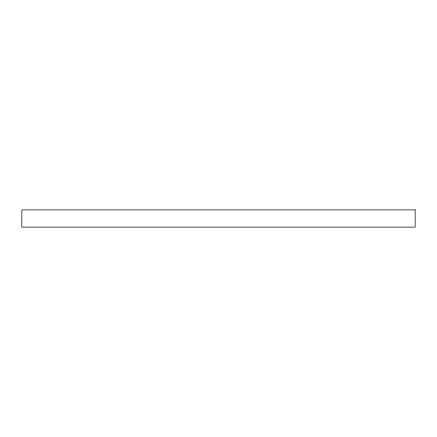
<?xml version="1.0" encoding="UTF-8"?>
<svg xmlns="http://www.w3.org/2000/svg" width="437" height="437" viewBox="0 0 437 437"><rect width="100%" height="100%" fill="white"/><g stroke="black" fill="none" stroke-linecap="round" stroke-linejoin="round"><path stroke-width="0.66" d="M415.15 209.897L21.85 209.897L21.85 227.103L415.15 227.103L415.15 209.897"/></g></svg>
